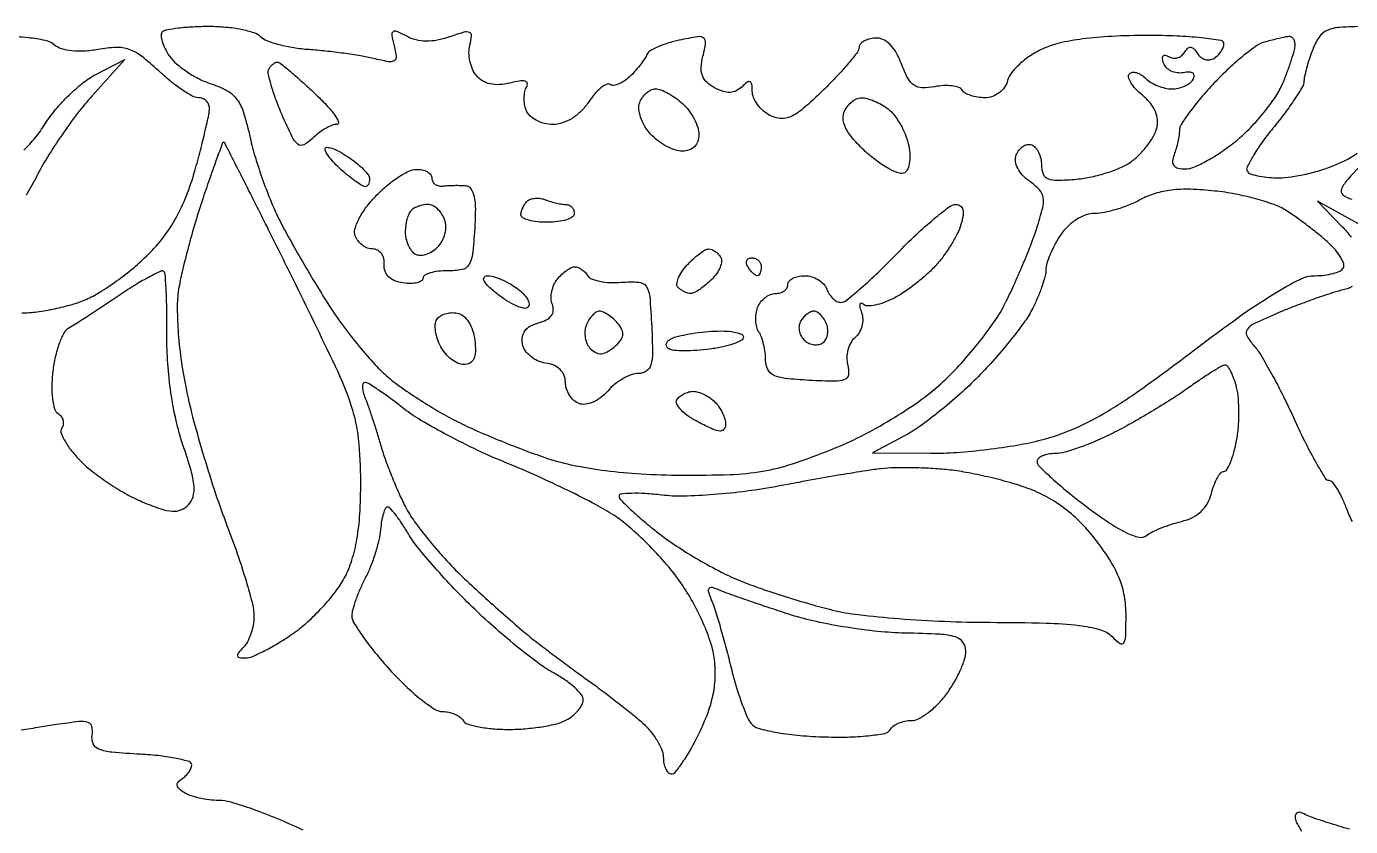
# Model space of a CAD drawing. Extents: x 0 to 102, y 0 to 135.
# Drawn here: x 11.54 to 24.13, y 43.66 to 51.27 of the extents above; entities that cross this region are included whole.
import ezdxf

# ---------------------------------------------------------------- set-up
doc = ezdxf.new("R2010")
doc.units = 0
doc.header["$MEASUREMENT"] = 0

msp = doc.modelspace()

# ---------------------------------------------------------------- linework, layer by layer
for points in [[(13.27938, 51.2676, 0.012642), (13.125349, 51.263705, 0.017199), (12.986854, 51.25191, 0.014134), (12.874208, 51.235159, 0.153569), (12.833987, 51.214187, 0.216918), (12.821815, 51.181671, 0.056062), (12.832146, 51.125235, 0.046577), (12.859859, 51.057066, 0.03296), (12.902725, 50.986378, 0.062699), (12.969137, 50.913095, 0.030726), (13.069757, 50.836938, 0.029902), (13.185593, 50.769586, 0.038109), (13.299813, 50.722542, -0.047158), (13.451667, 50.656764, -0.111303), (13.543523, 50.575433, -0.082921), (13.60691, 50.44715, -0.018526), (13.669064, 50.2101, 0.01905), (13.718688, 50.021642, 0.011795), (13.790535, 49.804222, 0.011827), (13.871755, 49.592561, 0.020808), (13.950142, 49.422389, 0.009183), (14.042016, 49.250819, 0.004357), (14.166338, 49.033038, 0.004316), (14.300348, 48.807465, 0.0061), (14.423864, 48.609088, 0.016838), (14.553548, 48.420652, 0.013261), (14.706032, 48.225375, 0.013468), (14.857544, 48.051373, 0.031995), (14.981472, 47.932764, 0.021661), (15.112926, 47.831541, 0.010846), (15.287118, 47.71461, 0.010747), (15.472908, 47.601211, 0.015604), (15.64191, 47.509912, 0.012573), (15.824594, 47.424141, 0.006756), (16.053881, 47.327119, 0.006723), (16.290488, 47.234437, 0.010473), (16.497, 47.161629, 0.029142), (16.750063, 47.094379, 0.019105), (17.047826, 47.045327, 0.016981), (17.387409, 47.014304, 0.012244), (17.767671, 47.001881, 0.010596), (18.232659, 47.007935, 0.03374), (18.541566, 47.039448, 0.037608), (18.825291, 47.110174, 0.015762), (19.195243, 47.245636, 0.021161), (19.477982, 47.373544, 0.018633), (19.761449, 47.530033, 0.019164), (20.021907, 47.700677, 0.028504), (20.234601, 47.871033, 0.023742), (20.40862, 48.04311, 0.017093), (20.58658, 48.250425, 0.017324), (20.742601, 48.459748, 0.035383), (20.84703, 48.635897, 0.00974), (20.929475, 48.808806, 0.006838), (21.015788, 49.006437, 0.006902), (21.093252, 49.197992, 0.014316), (21.147314, 49.349927, 0.015154), (21.203513, 49.54324, 0.102117), (21.208385, 49.642401, 0.154116), (21.172008, 49.715774, 0.04846), (21.077807, 49.796392, -0.053629), (21.011547, 49.854292, -0.070461), (20.965931, 49.920289, -0.082971), (20.945441, 49.986871, -0.125498), (20.952467, 50.046791, -0.070709), (20.978388, 50.093394, -0.083209), (21.015097, 50.128005, -0.09541), (21.056613, 50.145543, -0.13359), (21.096615, 50.143295, -0.132054), (21.13299, 50.119237, -0.066847), (21.163791, 50.073271, -0.059193), (21.184743, 50.013782, -0.054596), (21.191941, 49.94937, 0.095459), (21.208024, 49.86688, 0.205325), (21.253056, 49.822074, 0.101574), (21.34292, 49.806148, 0.015391), (21.526054, 49.816749, 0.031322), (21.667699, 49.838334, 0.024789), (21.81731, 49.878682, 0.025406), (21.952798, 49.930266, 0.055362), (22.048889, 49.985949, 0.039429), (22.124782, 50.051795, 0.030738), (22.19647, 50.134209, 0.031574), (22.253966, 50.219838, 0.063295), (22.285773, 50.2947, 0.084598), (22.294631, 50.377513, 0.083263), (22.275672, 50.459078, 0.07323), (22.228119, 50.538277, 0.04771), (22.152803, 50.614065, -0.031753), (22.087579, 50.675645, -0.051213), (22.041493, 50.73648, -0.068941), (22.019277, 50.78783, -0.270322), (22.027725, 50.819925, -0.174607), (22.056633, 50.833523, -0.09318), (22.096467, 50.829852, -0.073433), (22.141108, 50.809686, -0.053674), (22.18353, 50.77551, 0.061223), (22.232619, 50.737167, 0.039095), (22.297498, 50.704807, 0.038898), (22.367201, 50.682729, 0.057312), (22.430927, 50.6754, 0.055181), (22.491404, 50.682095, 0.049477), (22.551335, 50.701913, 0.052514), (22.601907, 50.731083, 0.097587), (22.633997, 50.765658, 0.122714), (22.644829, 50.799547, 0.263907), (22.633272, 50.823417, 0.152469), (22.59848, 50.834227, 0.04456), (22.542016, 50.829108, -0.078175), (22.482482, 50.827712, -0.079067), (22.425644, 50.844698, -0.084849), (22.380179, 50.876984, -0.112748), (22.353351, 50.919826, -0.047727), (22.342753, 50.963223, -0.205496), (22.349466, 50.988335, -0.292047), (22.369645, 50.995382, -0.080484), (22.402179, 50.981896, 0.105038), (22.440911, 50.968009, 0.099165), (22.4828, 50.97064, 0.096424), (22.521383, 50.989405, 0.093346), (22.550629, 51.021452, -0.060433), (22.581612, 51.060216, -0.216374), (22.610688, 51.070816, -0.190762), (22.64044, 51.056313, -0.046699), (22.673916, 51.011994, 0.088822), (22.70571, 50.97652, 0.094944), (22.747146, 50.955287, 0.099935), (22.791707, 50.95149, 0.110289), (22.832541, 50.965654, 0.055149), (22.86852, 50.993795, 0.049467), (22.89897, 51.030094, 0.052508), (22.919754, 51.068666, 0.097634), (22.9266, 51.103393, 0.370064), (22.899468, 51.135031, 0.011014), (22.712907, 51.159615, 0.016982), (22.478051, 51.177271, 0.010269), (22.199136, 51.183, 0.012019), (21.862669, 51.174911, 0.020712), (21.583652, 51.149874, 0.024962), (21.358902, 51.108785, 0.053132), (21.192323, 51.05044, 0.037769), (21.082273, 50.987639, 0.037336), (20.98247, 50.90878, 0.039871), (20.906095, 50.826427, 0.103436), (20.870207, 50.75434, -0.086591), (20.840803, 50.689976, -0.079919), (20.790659, 50.6373, -0.079375), (20.726184, 50.602735, -0.083615), (20.655313, 50.5908, -0.039044), (20.586107, 50.596212, -0.042252), (20.520449, 50.612318, -0.046367), (20.467309, 50.635901, -0.127402), (20.437912, 50.664054, 0.176489), (20.40573, 50.689438, 0.049489), (20.342223, 50.70361, 0.043392), (20.262091, 50.706331, 0.034037), (20.175737, 50.695845, -0.051437), (20.058324, 50.685711, -0.147646), (19.981216, 50.710399, -0.122147), (19.92195, 50.777338, -0.030173), (19.861513, 50.91222, 0.038838), (19.81017, 51.021689, 0.069482), (19.749757, 51.100349, 0.089739), (19.682603, 51.146106, 0.12421), (19.611095, 51.158526, 0.047457), (19.55251, 51.148468, 0.064329), (19.502972, 51.12791, 0.080936), (19.469434, 51.100603, 0.183501), (19.458, 51.070497, -0.164339), (19.442834, 51.025602, -0.011298), (19.357996, 50.91942, -0.015156), (19.247977, 50.795746, -0.01076), (19.117561, 50.663615, -0.013009), (18.927293, 50.488344, -0.068917), (18.809137, 50.410802, -0.130595), (18.712298, 50.392837, -0.10415), (18.609961, 50.422691, -0.059368), (18.546029, 50.467374, -0.053641), (18.491903, 50.527246, -0.057029), (18.45506, 50.592513, -0.100329), (18.4428, 50.652997, 0.030872), (18.438711, 50.719163, 0.263288), (18.42165, 50.742157, 0.274498), (18.393803, 50.738849, 0.032853), (18.34524, 50.69628, -0.080408), (18.290964, 50.657127, -0.106983), (18.232211, 50.642043, -0.089811), (18.164773, 50.651615, -0.04284), (18.084013, 50.686311, -0.06411), (18.009319, 50.739573, -0.118081), (17.968132, 50.801321, -0.105577), (17.956821, 50.879996, -0.044609), (17.973565, 50.98594, 0.024744), (17.999121, 51.114369, 0.288691), (17.979403, 51.159104, 0.192314), (17.92286, 51.171367, 0.01152), (17.748341, 51.1379, 0.022174), (17.639623, 51.109345, 0.028852), (17.54326, 51.073198, 0.029103), (17.469017, 51.035039, 0.170617), (17.441196, 51.002001, -0.056776), (17.421899, 50.964507, -0.016343), (17.383863, 50.91139, -0.016217), (17.33673, 50.85388, -0.016605), (17.286326, 50.800012, -0.041413), (17.232991, 50.754849, -0.05338), (17.177091, 50.723347, -0.06392), (17.126955, 50.708992, -0.178037), (17.091633, 50.716196, 0.256473), (17.055797, 50.718041, 0.058367), (17.002669, 50.684192, 0.046494), (16.942895, 50.625437, 0.030269), (16.885004, 50.547774, -0.052909), (16.815018, 50.462241, -0.055691), (16.729744, 50.394952, -0.059353), (16.637368, 50.351664, -0.080084), (16.546401, 50.337, -0.062045), (16.465889, 50.347029, -0.060651), (16.389634, 50.37652, -0.065938), (16.328874, 50.420066, -0.113193), (16.294277, 50.471534, -0.051488), (16.278607, 50.529613, -0.044172), (16.274029, 50.592782, -0.046356), (16.280421, 50.65142, -0.088316), (16.297844, 50.695373, 0.189315), (16.303822, 50.728345, 0.297522), (16.284402, 50.748244, 0.09557), (16.230213, 50.749799, 0.021009), (16.138598, 50.730856, -0.046484), (16.039164, 50.715522, -0.070547), (15.952115, 50.722568, -0.080308), (15.878828, 50.752, -0.084175), (15.819895, 50.802667, -0.07143), (15.783104, 50.862661, -0.048826), (15.758685, 50.938915, -0.048624), (15.749432, 51.018898, -0.068551), (15.757934, 51.090069, 0.040047), (15.773634, 51.178488, 0.332242), (15.753745, 51.211231, 0.169135), (15.701767, 51.213743, 0.012159), (15.562415, 51.168934, -0.036169), (15.447383, 51.137948, -0.051711), (15.342175, 51.12872, -0.057248), (15.245951, 51.141321, -0.061781), (15.1577, 51.175347, 0.017456), (15.062305, 51.222194, 0.274083), (15.027675, 51.218248, 0.283418), (15.015265, 51.186248, 0.018351), (15.037905, 51.084566, -0.035197), (15.056874, 50.983435, -0.293192), (15.03732, 50.943503, -0.18319), (14.983447, 50.93355, -0.014615), (14.839251, 50.96412, 0.01759), (14.71954, 50.988755, 0.007632), (14.558859, 51.013453, 0.007541), (14.387046, 51.034549, 0.009941), (14.229821, 51.048295, -0.022631), (14.083453, 51.064843, -0.025171), (13.944365, 51.094223, -0.025636), (13.829527, 51.130978, -0.106494), (13.768751, 51.170209, 0.121012), (13.706489, 51.207916, 0.026818), (13.584825, 51.238991, 0.026372), (13.436584, 51.260444, 0.02275)], [(23.53995, 51.173186, 0.014239), (23.505669, 51.16688, 0.003465), (23.449494, 51.154475, 0.003549), (23.385258, 51.139343, 0.003528), (23.321115, 51.12327, 0.08878), (23.240814, 51.086475, 0.017752), (23.114124, 50.991703, 0.018254), (22.972812, 50.869188, 0.016131), (22.834665, 50.731693, 0.013061), (22.70787, 50.589834, 0.017448), (22.60085, 50.454298, 0.014739), (22.520355, 50.337642, 0.144627), (22.5036, 50.280928, -0.037631), (22.500021, 50.233442, -0.016595), (22.488516, 50.171495, -0.016315), (22.471913, 50.106325, -0.021085), (22.452249, 50.047819, 0.072003), (22.438604, 49.98755, 0.19134), (22.451384, 49.946121, 0.169985), (22.490725, 49.921636, 0.055047), (22.559873, 49.914, 0.102417), (22.64201, 49.931003, 0.024424), (22.767879, 49.992908, 0.0241), (22.908304, 50.0798, 0.021771), (23.044735, 50.182623, 0.028439), (23.178038, 50.305874, 0.021985), (23.309081, 50.454164, 0.022447), (23.419405, 50.603936, 0.048592), (23.48701, 50.729805, 0.010159), (23.53157, 50.842857, 0.011789), (23.56921, 50.952188, 0.010864), (23.596762, 51.045791, 0.06623), (23.6034, 51.095683, 0.072559), (23.598639, 51.128316, 0.099399), (23.584762, 51.154468, 0.119354), (23.564111, 51.170075, 0.141701)], [(13.92734, 50.9292, -0.170154), (13.954563, 50.91966, -0.005104), (14.04921, 50.842436, -0.0096), (14.159378, 50.747019, -0.00642), (14.281897, 50.633834, -0.015154), (14.394609, 50.520317, -0.032611), (14.472678, 50.425016, -0.05777), (14.50864, 50.360074, -0.531381), (14.493793, 50.337734, 0.09476), (14.44626, 50.328281, 0.034292), (14.384137, 50.297977, 0.032525), (14.318981, 50.254595, 0.033251), (14.260509, 50.203424, -0.073008), (14.180391, 50.143817, -0.300497), (14.123095, 50.148984, -0.113821), (14.067238, 50.219435, -0.009204), (13.969115, 50.436074, -0.013694), (13.911322, 50.580982, -0.019258), (13.868391, 50.713359, -0.01582), (13.841151, 50.823033, -0.185681), (13.847842, 50.86575, -0.046481), (13.865004, 50.890023, -0.04725), (13.886269, 50.910562, -0.051696), (13.908249, 50.924659, -0.117283)], [(17.524033, 50.6754, -0.094292), (17.573663, 50.665957, -0.030928), (17.641336, 50.634271, -0.029551), (17.713781, 50.588972, -0.029425), (17.780489, 50.535388, -0.04863), (17.839693, 50.470294, -0.039866), (17.889754, 50.390654, -0.041415), (17.924062, 50.309211, -0.079144), (17.9352, 50.239288, -0.084793), (17.924276, 50.175338, -0.112227), (17.8929, 50.1255, -0.112227), (17.843062, 50.094124, -0.084793), (17.779112, 50.0832, -0.083506), (17.70849, 50.095077, -0.040882), (17.624732, 50.131977, -0.039063), (17.541777, 50.185709, -0.045625), (17.472752, 50.249249, -0.050911), (17.418976, 50.322414, -0.051366), (17.381281, 50.404724, -0.056351), (17.364146, 50.483483, -0.11755), (17.372384, 50.545349, -0.063017), (17.399053, 50.595075, -0.06102), (17.437517, 50.637198, -0.066103), (17.481414, 50.665761, -0.111674)], [(19.481475, 50.5908, -0.069263), (19.534739, 50.583386, -0.03025), (19.60222, 50.559736, -0.029214), (19.67197, 50.525527, -0.034495), (19.7333, 50.48505, -0.064729), (19.790251, 50.428531, -0.032855), (19.846872, 50.344734, -0.031979), (19.894767, 50.249174, -0.041131), (19.925524, 50.155879, -0.039657), (19.939704, 50.066288, -0.049577), (19.937905, 49.982159, -0.057879), (19.921744, 49.914978, -0.16793), (19.891947, 49.878466, -0.223898), (19.841159, 49.8727, -0.039216), (19.750342, 49.911728, -0.035944), (19.643126, 49.978371, -0.025311), (19.532569, 50.067518, -0.025339), (19.415502, 50.1833, -0.05568), (19.341517, 50.284985, -0.078909), (19.308025, 50.373891, -0.143265), (19.314321, 50.450682, -0.065094), (19.343339, 50.504254, -0.061764), (19.385602, 50.54964, -0.066396), (19.434115, 50.580397, -0.108534)], [(13.416562, 50.1678, 0.312994), (13.407199, 50.161303, 0.000898), (13.351918, 50.01248, 0.004603), (13.290638, 49.841778, 0.002804), (13.221233, 49.63905, 0.008829), (13.149198, 49.411494, 0.007144), (13.079722, 49.164911, 0.007229), (13.02216, 48.935551, 0.018468), (12.989047, 48.767461, 0.041568), (12.975745, 48.589199, 0.017164), (12.986138, 48.347242, 0.016263), (13.015926, 48.076979, 0.015817), (13.063417, 47.80669, 0.014032), (13.131104, 47.522254, 0.007518), (13.22975, 47.174918, 0.007479), (13.341116, 46.82328, 0.011599), (13.448729, 46.523709, -0.009085), (13.546923, 46.25462, -0.010663), (13.629862, 45.996057, -0.009672), (13.69083, 45.775533, -0.062679), (13.7052, 45.661349, -0.044981), (13.697719, 45.578356, -0.036939), (13.675378, 45.492178, -0.038342), (13.64262, 45.415581, -0.076301), (13.60368, 45.36252, 0.02188), (13.555663, 45.310107, 0.231236), (13.548866, 45.282736, 0.320824), (13.566603, 45.266579, 0.035221), (13.62483, 45.263811, 0.096136), (13.691906, 45.278429, 0.017228), (13.808263, 45.333311, 0.018038), (13.941867, 45.408263, 0.015432), (14.077021, 45.496461, 0.031513), (14.214677, 45.605979, 0.022023), (14.355843, 45.745376, 0.022299), (14.479771, 45.891594, 0.042347), (14.563471, 46.02108, 0.045793), (14.635597, 46.192786, 0.034257), (14.683938, 46.392339, 0.027854), (14.711588, 46.634931, 0.014449), (14.7204, 46.939799, 0.025536), (14.699527, 47.348223, 0.055094), (14.633314, 47.65556, 0.0306), (14.479702, 48.036331, 0.003536), (14.077288, 48.865769, 0.001019), (13.829433, 49.365007, 0.001686), (13.617916, 49.785328, 0.000128), (13.426938, 50.161433, 0.282334)], [(14.5935, 50.03312, -0.022966), (14.674481, 49.974575, -0.029533), (14.742872, 49.913255, -0.0301), (14.79216, 49.85713, -0.166628), (14.805, 49.81967, -0.053244), (14.801941, 49.791026, -0.073042), (14.792858, 49.766793, -0.092857), (14.77944, 49.750522, -0.175779), (14.763667, 49.7448, -0.139727), (14.739303, 49.751744, -0.011981), (14.684489, 49.7876, -0.015093), (14.620359, 49.834695, -0.011125), (14.552167, 49.890502, -0.02119), (14.487017, 49.951252, -0.026233), (14.431987, 50.013304, -0.026148), (14.392246, 50.068882, -0.143083), (14.382, 50.103952, -0.423708), (14.397943, 50.119388, -0.072842), (14.444128, 50.111091, -0.04303), (14.512306, 50.081527, -0.02122)], [(15.24915, 49.909926, -0.057835), (15.305777, 49.904928, -0.078589), (15.35371, 49.886863, -0.098844), (15.385784, 49.859052, -0.166364), (15.3972, 49.825691, 0.124261), (15.405425, 49.793109, 0.116034), (15.428264, 49.767357, 0.103799), (15.462565, 49.752557, 0.082595), (15.50295, 49.751115, -0.017781), (15.551418, 49.755664, -0.010215), (15.610062, 49.757869, -0.010197), (15.66915, 49.757678, -0.016733), (15.719085, 49.754824, -0.23008), (15.767472, 49.725632, -0.09354), (15.797423, 49.652585, -0.051077), (15.809816, 49.529717, -0.015635), (15.803685, 49.34295, -0.01207), (15.782085, 49.098737, -0.11626), (15.747184, 49.001263, -0.204617), (15.680125, 48.956187, -0.050665), (15.54525, 48.944435, 0.029601), (15.456113, 48.940435, 0.046434), (15.380941, 48.925444, 0.05906), (15.328573, 48.902831, 0.267412), (15.3126, 48.875101, -0.257282), (15.298402, 48.849336, -0.082289), (15.256685, 48.831732, -0.05839), (15.19518, 48.824412, -0.035788), (15.12225, 48.829507, -0.059569), (15.042771, 48.850675, -0.099369), (14.984961, 48.888333, -0.11597), (14.951821, 48.940675, -0.103554), (14.94365, 49.004591, 0.080303), (14.939058, 49.061123, 0.098025), (14.916653, 49.109122, 0.109971), (14.880132, 49.141126, 0.125786), (14.835245, 49.1526, -0.092853), (14.78575, 49.161871, -0.066777), (14.736388, 49.189076, -0.064978), (14.694638, 49.229304, -0.077098), (14.66744, 49.276773, -0.163912), (14.664717, 49.342401, -0.047562), (14.702664, 49.43782, -0.04135), (14.769823, 49.545846, -0.030661), (14.860445, 49.653399, -0.027184), (14.963453, 49.750321, -0.029326), (15.073897, 49.832891, -0.03062), (15.176184, 49.891745, -0.108774)], [(16.47835, 49.620531, 0.019119), (16.528874, 49.603328, 0.015806), (16.583862, 49.588798, 0.016097), (16.635192, 49.578685, 0.040608), (16.673119, 49.5756, -0.108102), (16.702756, 49.569117, -0.099646), (16.727981, 49.550749, -0.095575), (16.744895, 49.523298, -0.090658), (16.7508, 49.491, -0.254951), (16.733071, 49.458491, -0.06271), (16.676246, 49.431251, -0.048861), (16.594227, 49.412556, -0.031626), (16.497, 49.4064, -0.026262), (16.399747, 49.411512, -0.041504), (16.317754, 49.427109, -0.050468), (16.259849, 49.449688, -0.281649), (16.2432, 49.4769, -0.067994), (16.247475, 49.508192, -0.039032), (16.26054, 49.544031, -0.038215), (16.279635, 49.578653, -0.051296), (16.302231, 49.606431, -0.115981), (16.333412, 49.62574, -0.060988), (16.378316, 49.634923, -0.055708), (16.429181, 49.633325, -0.055983)], [(22.84032, 49.704041, 0.01869), (22.610154, 49.72014, 0.036891), (22.427163, 49.71258, 0.044986), (22.273538, 49.680645, 0.050601), (22.13438, 49.622468, -0.028438), (22.027524, 49.572132, -0.02238), (21.906812, 49.529619, -0.022886), (21.790744, 49.500216, -0.050628), (21.699959, 49.491, 0.086049), (21.6143, 49.476148, 0.05554), (21.523595, 49.431849, 0.052284), (21.438975, 49.364843, 0.054185), (21.37123, 49.282477, 0.022957), (21.318935, 49.194063, 0.022679), (21.274735, 49.100874, 0.023245), (21.243636, 49.015953, 0.076288), (21.2346, 48.957074, -0.065125), (21.226588, 48.89582, -0.017016), (21.197773, 48.800708, -0.016996), (21.157221, 48.693678, -0.016645), (21.109233, 48.588891, -0.040089), (21.034761, 48.46546, -0.012657), (20.904624, 48.293677, -0.01255), (20.749206, 48.108683, -0.013614), (20.588741, 47.936801, -0.015873), (20.415154, 47.77156, -0.013122), (20.220278, 47.60649, -0.013329), (20.033417, 47.464471, -0.034264), (19.889258, 47.375146), (19.5849, 47.214278), (20.138176, 47.210539, 0.01948), (20.386466, 47.218536, 0.01215), (20.676301, 47.246284, 0.012188), (20.961121, 47.28762, 0.02158), (21.19315, 47.337476, 0.037415), (21.489095, 47.438712, 0.031713), (21.784171, 47.587784, 0.022504), (22.13773, 47.817511, 0.007551), (22.633068, 48.183476, -0.007458), (23.060855, 48.499655, -0.017326), (23.39292, 48.720516, -0.019931), (23.646984, 48.863438, -0.118694), (23.79385, 48.8988, 0.030027), (23.882327, 48.904118, 0.036052), (23.964162, 48.920039, 0.03898), (24.029202, 48.943202, 0.150409), (24.0611, 48.971103, 0.222624), (24.065662, 49.010435, 0.052588), (24.037509, 49.072192, 0.044286), (23.986673, 49.143204, 0.031073), (23.918043, 49.213706, 0.013475), (23.83074, 49.288711, 0.007975), (23.722828, 49.373658, 0.007977), (23.612346, 49.455056, 0.013568), (23.51712, 49.519076, 0.055231), (23.403714, 49.574475, 0.019321), (23.230373, 49.629126, 0.018914), (23.033456, 49.675015, 0.020983)], [(15.359949, 49.5756, 0.047239), (15.316088, 49.571447, 0.037466), (15.270109, 49.559033, 0.038674), (15.228887, 49.540825, 0.073172), (15.1998, 49.5192, 0.095221), (15.178103, 49.487179, 0.034775), (15.159968, 49.435274, 0.032951), (15.14756, 49.374296, 0.033727), (15.1434, 49.312693, 0.055589), (15.150277, 49.251024, 0.049604), (15.170636, 49.189847, 0.052585), (15.200602, 49.138166, 0.096976), (15.236118, 49.105283, 0.137528), (15.28066, 49.092463, 0.074945), (15.337406, 49.100618, 0.065339), (15.397212, 49.127528, 0.058086), (15.450727, 49.16987, 0.072571), (15.493445, 49.227184, 0.061421), (15.521004, 49.297622, 0.063391), (15.53002, 49.370182, 0.091108), (15.518157, 49.43368, 0.059024), (15.489606, 49.487949, 0.059417), (15.449219, 49.533911, 0.065301), (15.403669, 49.565124, 0.118132)], [(20.377939, 49.5756, -0.153842), (20.419915, 49.562371, -0.179019), (20.443626, 49.528152, -0.103), (20.446341, 49.469639, -0.033896), (20.426877, 49.38525, -0.04336), (20.391988, 49.298178, -0.020566), (20.333051, 49.192539, -0.020207), (20.261917, 49.086399, -0.026938), (20.188526, 48.996512, -0.026036), (20.103252, 48.912125, -0.016465), (19.995769, 48.822476, -0.01653), (19.884035, 48.741147, -0.029085), (19.785976, 48.682636, -0.031391), (19.696135, 48.642831, -0.041149), (19.609706, 48.61872, -0.04654), (19.537975, 48.611755, -0.186733), (19.497547, 48.627224, 0.152471), (19.477339, 48.636542, 0.396496), (19.465485, 48.62798, 0.108955), (19.466326, 48.596575, 0.024941), (19.481792, 48.545435, -0.083658), (19.492725, 48.484181, -0.067198), (19.4844, 48.417662, -0.067658), (19.458855, 48.356181, -0.087513), (19.419405, 48.309675, 0.093447), (19.379374, 48.261342, 0.061562), (19.352362, 48.194181, 0.059239), (19.341737, 48.119373, 0.069745), (19.350049, 48.048359, -0.091009), (19.356767, 47.958058, -0.279075), (19.321068, 47.911251, -0.099041), (19.226592, 47.894303, -0.008641), (18.981765, 47.903419, -0.013309), (18.756695, 47.921717, -0.082099), (18.645168, 47.952771, -0.172682), (18.58989, 48.007171, -0.113335), (18.5697, 48.0951, 0.032456), (18.565023, 48.167076, 0.026066), (18.550981, 48.243419, 0.026776), (18.530451, 48.312835, 0.058797), (18.505976, 48.362416, -0.082835), (18.485336, 48.40981, -0.048406), (18.476135, 48.471229, -0.04676), (18.478838, 48.536336, -0.05793), (18.493877, 48.595066, -0.070203), (18.522416, 48.646499, -0.063351), (18.564956, 48.69008, -0.066805), (18.614442, 48.71958, -0.101381), (18.663351, 48.7296, 0.070083), (18.708391, 48.735944, 0.085896), (18.746582, 48.754451, 0.100138), (18.772116, 48.781939, 0.138107), (18.7812, 48.8142, -0.182536), (18.793396, 48.846493, -0.0909), (18.828244, 48.873949, -0.070807), (18.880069, 48.892551, -0.050854), (18.941349, 48.8988, -0.07271), (19.006211, 48.889318, -0.064008), (19.068758, 48.861523, -0.066864), (19.119633, 48.820421, -0.098143), (19.150194, 48.7719, 0.054534), (19.175175, 48.723368, 0.057328), (19.209705, 48.682277, 0.063967), (19.248093, 48.654308, 0.126134), (19.284404, 48.645, 0.171945), (19.336044, 48.663299, 0.008402), (19.477186, 48.781682, 0.012826), (19.641714, 48.932025, 0.008833), (19.820598, 49.1103, -0.010996), (20.001005, 49.288545, -0.015436), (20.170222, 49.438918, -0.011654), (20.31556, 49.554615, -0.163695)], [(18.027919, 49.1526, -0.096859), (18.056892, 49.146934, -0.052598), (18.089002, 49.129752, -0.049629), (18.119165, 49.104572, -0.055667), (18.142485, 49.07482, -0.169581), (18.151217, 49.035326, -0.066704), (18.137154, 48.980608, -0.05587), (18.104452, 48.920232, -0.044372), (18.056835, 48.86332, -0.02209), (18.000911, 48.812131, -0.025874), (17.94346, 48.76888, -0.026153), (17.891929, 48.737901, -0.122861), (17.858657, 48.7296, -0.070575), (17.829865, 48.733684, -0.038885), (17.796513, 48.746222, -0.037863), (17.764016, 48.764526, -0.049221), (17.737615, 48.786185, -0.225806), (17.725965, 48.818992, -0.068493), (17.738835, 48.871654, -0.053499), (17.771678, 48.934224, -0.036341), (17.821227, 48.997685, -0.021716), (17.879779, 49.056992, -0.026306), (17.939774, 49.107094, -0.026425), (17.99357, 49.14314, -0.135191)], [(16.756166, 48.9834, -0.099928), (16.78648, 48.97728, -0.052217), (16.820372, 48.958645, -0.048976), (16.852439, 48.931363, -0.053653), (16.877497, 48.899128, 0.165178), (16.915244, 48.867986, 0.041649), (16.992892, 48.845727, 0.03795), (17.090925, 48.8339, 0.030472), (17.197193, 48.835678, -0.03423), (17.363995, 48.837215, -0.231877), (17.433776, 48.797731, -0.129759), (17.467434, 48.703214, -0.00857), (17.486919, 48.41235, -0.01046), (17.493959, 48.168235, -0.071571), (17.47781, 48.049331, -0.178817), (17.434897, 47.990694, -0.147334), (17.360218, 47.9682, 0.088152), (17.292887, 47.956236, 0.042195), (17.213003, 47.919014, 0.040089), (17.133887, 47.864828, 0.045543), (17.068036, 47.800759, -0.05279), (17.002658, 47.738966, -0.060998), (16.928728, 47.69566, -0.069574), (16.856312, 47.675687, -0.124794), (16.795434, 47.682911, -0.093417), (16.746026, 47.713387, -0.066797), (16.704163, 47.76325, -0.064881), (16.675861, 47.824088, -0.076611), (16.6662, 47.886767, 0.1), (16.65296, 47.952307, 0.102557), (16.615365, 48.006898, 0.091684), (16.555157, 48.046385, 0.064061), (16.476714, 48.068066, -0.071712), (16.402084, 48.089922, -0.065881), (16.334262, 48.13241, -0.069673), (16.283242, 48.188235, -0.1036), (16.257856, 48.249146, -0.090049), (16.257247, 48.318392, -0.119423), (16.282192, 48.376015, -0.106553), (16.333505, 48.42032, -0.061114), (16.409827, 48.450614, 0.053183), (16.484709, 48.478975, 0.113074), (16.53209, 48.51836, 0.144387), (16.550891, 48.567515, 0.111693), (16.542625, 48.624541, -0.08428), (16.531177, 48.681531, -0.056272), (16.536664, 48.748012, -0.055013), (16.557225, 48.813394, -0.069643), (16.590499, 48.867223, -0.032152), (16.632504, 48.911683, -0.034496), (16.678936, 48.949273, -0.036815), (16.722979, 48.975553, -0.11662)], [(18.437807, 49.068, -0.093332), (18.472007, 49.06156, -0.09642), (18.501082, 49.043149, -0.099167), (18.520542, 49.01568, -0.105053), (18.5274, 48.9834, -0.042167), (18.524664, 48.951011, -0.061769), (18.516441, 48.923651, -0.081139), (18.504359, 48.905099, -0.210953), (18.490093, 48.8988, -0.151918), (18.472265, 48.904345, -0.038439), (18.448386, 48.923651, -0.035638), (18.423257, 48.951017, -0.029505), (18.4005, 48.9834, -0.082592), (18.387259, 49.015726, -0.161196), (18.389891, 49.043149, -0.182303), (18.407779, 49.061377, -0.108972)], [(12.848025, 48.938175, 0.318957), (12.820359, 48.942864, 0.009928), (12.712019, 48.887901, 0.016012), (12.581953, 48.813195, 0.009981), (12.43424, 48.717817, -0.001952), (12.281073, 48.615397, -0.002244), (12.134053, 48.518862, -0.002015), (12.008727, 48.438091, -0.012963), (11.944174, 48.399174, 0.141806), (11.898589, 48.352393, 0.034308), (11.853866, 48.252816, 0.032476), (11.816484, 48.126907, 0.027331), (11.793075, 47.989743, 0.024425), (11.783967, 47.85098, 0.034729), (11.790479, 47.727593, 0.038146), (11.809748, 47.631755, 0.1878), (11.842332, 47.588531, -0.094982), (11.872288, 47.561015, -0.096899), (11.889686, 47.524556, -0.09884), (11.891872, 47.484843, -0.103249), (11.878519, 47.448009, 0.231078), (11.873701, 47.399701, 0.044328), (11.912582, 47.317836, 0.039071), (11.979463, 47.222162, 0.027129), (12.06868, 47.124929, 0.030871), (12.185691, 47.023867, 0.01779), (12.337794, 46.916403, 0.017731), (12.498801, 46.819001, 0.028212), (12.643573, 46.748677, 0.01541), (12.820781, 46.680969, 0.066182), (12.931221, 46.658355, 0.114277), (13.011486, 46.671124, 0.1026), (13.081603, 46.718052, 0.128312), (13.12626, 46.795819, 0.089273), (13.135199, 46.897181, 0.048313), (13.107058, 47.046189, 0.011009), (13.029798, 47.2914, -0.026589), (12.965042, 47.521723, -0.018819), (12.916078, 47.78588, -0.018333), (12.885833, 48.062292, -0.02053), (12.877462, 48.329915, 0.005764), (12.877074, 48.552129, 0.008772), (12.871128, 48.745042, 0.004165), (12.861908, 48.907517, 0.182068)], [(15.919521, 48.8988, -0.070895), (15.977851, 48.890488, -0.028465), (16.053983, 48.863555, -0.027468), (16.133955, 48.82474, -0.031157), (16.205747, 48.778817, -0.038842), (16.264322, 48.72857, -0.063164), (16.304343, 48.676788, -0.09002), (16.320966, 48.631567, -0.244213), (16.310972, 48.599972, -0.253494), (16.27349, 48.588833, -0.047355), (16.202613, 48.610937, -0.04048), (16.116129, 48.655726, -0.026943), (16.024746, 48.719955, -0.020252), (15.938645, 48.793516, -0.072996), (15.893511, 48.84961, -0.257272), (15.892587, 48.882372, -0.280899)], [(15.637738, 48.543211, -0.128472), (15.695114, 48.516002, -0.074896), (15.745813, 48.458539, -0.063987), (15.784067, 48.378454, -0.050771), (15.804669, 48.284727, -0.032477), (15.810024, 48.177684, -0.100884), (15.794609, 48.107445, -0.16168), (15.758397, 48.067604, -0.128831), (15.701896, 48.0528, -0.109181), (15.645613, 48.065238, -0.055887), (15.583531, 48.103016, -0.051646), (15.525476, 48.158363, -0.053722), (15.480864, 48.223748, -0.042127), (15.449863, 48.295628, -0.044865), (15.432142, 48.370194, -0.049413), (15.42916, 48.436556, -0.125587), (15.443476, 48.482233, -0.112854), (15.474554, 48.513753, -0.065984), (15.522856, 48.536253, -0.060741), (15.580112, 48.546839, -0.062267)], [(16.991586, 48.5604, 0.141468), (16.958438, 48.55083, 0.060508), (16.922333, 48.521453, 0.053136), (16.888972, 48.478534, 0.047076), (16.863811, 48.427813, 0.075828), (16.851236, 48.37024, 0.061487), (16.854977, 48.307076, 0.062786), (16.87369, 48.248123, 0.088383), (16.905181, 48.202979, 0.081384), (16.955478, 48.166844, 0.134809), (17.006435, 48.156908, 0.110622), (17.062503, 48.173993, 0.044179), (17.128958, 48.21989, 0.045192), (17.188282, 48.278936, 0.136007), (17.211723, 48.330446, 0.152139), (17.204033, 48.383019, 0.061456), (17.164484, 48.444725, 0.035671), (17.122072, 48.488989, 0.036468), (17.074095, 48.52642, 0.039018), (17.02778, 48.552427, 0.108839)], [(19.030942, 48.5604, 0.105365), (18.999794, 48.553763, 0.05139), (18.964414, 48.533383, 0.047755), (18.930518, 48.503611, 0.050307), (18.903544, 48.468429, 0.102584), (18.888372, 48.426751, 0.077807), (18.888891, 48.377983, 0.074573), (18.904596, 48.329753, 0.080605), (18.93348, 48.28968, 0.077448), (18.973272, 48.260618, 0.073684), (19.020698, 48.24442, 0.077914), (19.068269, 48.243159, 0.106542), (19.108534, 48.257461, 0.117389), (19.138647, 48.287688, 0.08177), (19.15688, 48.332473, 0.074938), (19.160741, 48.384654, 0.072795), (19.149154, 48.436209, 0.046129), (19.125697, 48.48372, 0.052535), (19.094771, 48.523919, 0.059939), (19.061423, 48.55146, 0.143622)], [(18.054801, 48.369999, -0.023337), (18.171092, 48.372647, -0.038233), (18.269077, 48.362783, -0.045657), (18.338952, 48.343594, -0.312499), (18.3582, 48.315805, -0.276036), (18.339307, 48.284191, -0.036408), (18.265008, 48.250949, -0.033839), (18.162513, 48.221447, -0.021985), (18.04095, 48.200749, -0.014314), (17.914169, 48.188533, -0.017706), (17.795601, 48.184735, -0.016218), (17.697157, 48.188263, -0.112314), (17.651218, 48.202069, -0.125118), (17.630537, 48.221906, -0.177748), (17.625388, 48.246614, -0.144205), (17.637461, 48.272745, -0.075652), (17.665069, 48.296025, -0.075608), (17.71682, 48.317819, -0.015024), (17.815165, 48.339566, -0.015587), (17.932316, 48.35804, -0.013951)], [(22.938579, 48.048651, 0.113289), (22.904746, 48.038116, 0.006885), (22.813265, 47.983119, 0.009992), (22.705578, 47.913328, 0.007208), (22.5882, 47.831389, -0.013609), (22.446344, 47.735039, -0.006782), (22.261862, 47.620441, -0.006727), (22.067448, 47.506835, -0.009836), (21.893062, 47.412537, -0.015817), (21.727673, 47.333783, -0.016744), (21.560713, 47.267235, -0.016583), (21.413599, 47.219682, -0.069983), (21.322012, 47.2068, 0.041353), (21.256154, 47.201344, 0.060847), (21.200529, 47.184935, 0.079987), (21.162768, 47.160835, 0.21396), (21.15, 47.132364, 0.201302), (21.168145, 47.089121, 0.009017), (21.288094, 46.975532, 0.013953), (21.439973, 46.844396, 0.009409), (21.620107, 46.702995, 0.013152), (21.836885, 46.548105, 0.036117), (21.999792, 46.454422, 0.053351), (22.119363, 46.411709, 0.229509), (22.191157, 46.427365, -0.052201), (22.245632, 46.46164, -0.018142), (22.33041, 46.499605, -0.017794), (22.42748, 46.534945, -0.01979), (22.523462, 46.561923, 0.056453), (22.626692, 46.59928, 0.072995), (22.709416, 46.656573, 0.075922), (22.769846, 46.7332, 0.067683), (22.807583, 46.827388, -0.027751), (22.832609, 46.907895, -0.039376), (22.864236, 46.97585, -0.04464), (22.897441, 47.024022, -0.223109), (22.926356, 47.0376, 0.268615), (22.955188, 47.054294, 0.032069), (22.989016, 47.123091, 0.031291), (23.021257, 47.217121, 0.020581), (23.046968, 47.328634, 0.026573), (23.063907, 47.455911, 0.019677), (23.069561, 47.597794, 0.020003), (23.064233, 47.732551, 0.04162), (23.047212, 47.836234, 0.022592), (23.022444, 47.918907, 0.034133), (22.99288, 47.987965, 0.03671), (22.962913, 48.037269, 0.262696)], [(14.75861, 47.8836, 0.313116), (14.741906, 47.872002, 0.096666), (14.736619, 47.84011, 0.058816), (14.743642, 47.792334, 0.03117), (14.762824, 47.73555, -0.013521), (14.791795, 47.658827, -0.004397), (14.830509, 47.54401, -0.004379), (14.871305, 47.415621, -0.004918), (14.908248, 47.2914, 0.016489), (14.951736, 47.156661, 0.009164), (15.013119, 46.9953, 0.009132), (15.081305, 46.83407, 0.014574), (15.146039, 46.6992, 0.038382), (15.232742, 46.558849, 0.014501), (15.374071, 46.37641, 0.014264), (15.539938, 46.186003, 0.016886), (15.707616, 46.01614, 0.00499), (15.883455, 45.852945, 0.00413), (16.073892, 45.68256, 0.004171), (16.251115, 45.529218, 0.011174), (16.380616, 45.42394, 0.002964), (16.49912, 45.333043, 0.001923), (16.637162, 45.229287, 0.001933), (16.772742, 45.129008, 0.003669), (16.882798, 45.0495, -0.006195), (16.991056, 44.970456, -0.003477), (17.120723, 44.871878, -0.003468), (17.250331, 44.770475, -0.005651), (17.358732, 44.68243, -0.036356), (17.44983, 44.594777, -0.0368), (17.526867, 44.49519, -0.039365), (17.580335, 44.398737, -0.107278), (17.5968, 44.32288, 0.045695), (17.602468, 44.260994, 0.065614), (17.619434, 44.208693, 0.085642), (17.644414, 44.173375, 0.198634), (17.673853, 44.1612, 0.228006), (17.713292, 44.180171, 0.018645), (17.783235, 44.274738, 0.02209), (17.860729, 44.399628, 0.015087), (17.938013, 44.547711, 0.024238), (18.022402, 44.745996, 0.039566), (18.07197, 44.9218, 0.043533), (18.09038, 45.090473, 0.038778), (18.08054, 45.266585, 0.049977), (18.043178, 45.423882, 0.02318), (17.965321, 45.619137, 0.022467), (17.862626, 45.820956, 0.026698), (17.747459, 46.001024, 0.024151), (17.612702, 46.170876, 0.016997), (17.445906, 46.348855, 0.0172), (17.274262, 46.508578, 0.034147), (17.126028, 46.620512, 0.023105), (16.952413, 46.722774, 0.007917), (16.692088, 46.855097, 0.00785), (16.399831, 46.992232, 0.008995), (16.1163, 47.113795, -0.013205), (15.834281, 47.237531, -0.011601), (15.546575, 47.381175, -0.011738), (15.292964, 47.52295, -0.033989), (15.127211, 47.636633, 0.008156), (15.003478, 47.731246, 0.011547), (14.890115, 47.811053, 0.007792), (14.793622, 47.873548, 0.140704)], [(17.880973, 47.799, -0.076017), (17.92851, 47.791731, -0.038375), (17.984942, 47.769178, -0.036989), (18.040891, 47.736333, -0.045181), (18.08748, 47.69748, -0.04791), (18.126336, 47.650368, -0.037607), (18.159178, 47.592837, -0.038754), (18.181689, 47.534116, -0.072278), (18.189, 47.483807, -0.163284), (18.173658, 47.438081, -0.256192), (18.136746, 47.421518, -0.086477), (18.065453, 47.439901, -0.013095), (17.932434, 47.50433, -0.031247), (17.837761, 47.561045, -0.050105), (17.765939, 47.621825, -0.06664), (17.724886, 47.677513, -0.270243), (17.725927, 47.718003, -0.080746), (17.752825, 47.749, -0.053432), (17.792121, 47.775207, -0.052426), (17.837101, 47.792999, -0.06808)], [(20.304, 47.052845, 0.01211), (20.139659, 47.065784, 0.009434), (19.960577, 47.072141, 0.009559), (19.793406, 47.071723, 0.022776), (19.6695, 47.063389, 0.011421), (19.527969, 47.044086, 0.002377), (19.280508, 47.003353, 0.002494), (18.99365, 46.95326, 0.002353), (18.701672, 46.899351, -0.014022), (18.391978, 46.849614, -0.01341), (18.075344, 46.816444, -0.013929), (17.789269, 46.802212, -0.034948), (17.580722, 46.812234, 0.013468), (17.42491, 46.826445, 0.022986), (17.294274, 46.828804, 0.019844), (17.194965, 46.822081, 0.398638), (17.177003, 46.800964, 0.185017), (17.192511, 46.766209, 0.00833), (17.288346, 46.673551, 0.013027), (17.409031, 46.566452, 0.008864), (17.551547, 46.450721, 0.021019), (17.723349, 46.327477, 0.013194), (17.933659, 46.197413, 0.013241), (18.147823, 46.080137, 0.023498), (18.330895, 45.996722, 0.011792), (18.52062, 45.925966, 0.006491), (18.75573, 45.847949, 0.006468), (18.996398, 45.774955, 0.010301), (19.2042, 45.719464, 0.031438), (19.450839, 45.675223, 0.009133), (19.835471, 45.63804, 0.009142), (20.271222, 45.611943, 0.009653), (20.699807, 45.602414, -0.0052), (21.235753, 45.595272, -0.02316), (21.549564, 45.573258, -0.039723), (21.74801, 45.533908, -0.128257), (21.863057, 45.466457, 0.04007), (21.939092, 45.401722, 0.42885), (21.97485, 45.408416, 0.137833), (21.993183, 45.467357, 0.006903), (21.996, 45.67138, 0.042747), (21.980561, 45.851637, 0.051568), (21.934612, 46.015161, 0.045166), (21.850434, 46.182012, 0.023524), (21.717863, 46.373908, 0.029854), (21.571644, 46.543583, 0.036571), (21.41525, 46.682619, 0.038119), (21.246202, 46.792747, 0.037994), (21.062213, 46.876072, 0.018612), (20.890049, 46.931616, 0.011452), (20.683764, 46.984719, 0.011479), (20.477055, 47.027935, 0.02009)], [(14.974412, 46.6992, 0.291423), (14.954745, 46.686673, 0.034838), (14.935366, 46.636243, 0.032781), (14.919033, 46.567012, 0.020896), (14.908766, 46.48488, -0.037413), (14.892943, 46.385164, -0.018305), (14.858752, 46.261025, -0.018048), (14.813586, 46.133933, -0.02493), (14.763414, 46.023781, 0.016842), (14.714566, 45.920975, 0.017369), (14.673287, 45.816153, 0.01737), (14.643925, 45.723113, 0.067841), (14.6358, 45.663503, 0.139502), (14.654255, 45.598645, 0.014816), (14.741704, 45.466343, 0.017372), (14.858252, 45.312532, 0.013122), (14.996326, 45.151702, 0.01812), (15.144775, 44.999189, 0.023138), (15.292684, 44.870401, 0.022005), (15.423019, 44.776142, 0.146569), (15.498933, 44.7534, -0.053723), (15.557159, 44.747126, -0.049), (15.614637, 44.728549, -0.052232), (15.662949, 44.701214, -0.099819), (15.6933, 44.6688, 0.180939), (15.735775, 44.635888, 0.027133), (15.842224, 44.609051, 0.027559), (15.977026, 44.590384, 0.020628), (16.126855, 44.5842, 0.020376), (16.284827, 44.590641, 0.019468), (16.444194, 44.609926, 0.019837), (16.583376, 44.637998, 0.06326), (16.671762, 44.671777, 0.045688), (16.734363, 44.713034, 0.047944), (16.787331, 44.764379, 0.052942), (16.823707, 44.817622, 0.124024), (16.8354, 44.864038, 0.171403), (16.817746, 44.914023, 0.037362), (16.754257, 44.98167, 0.034825), (16.664923, 45.052852, 0.027298), (16.559169, 45.117483, -0.035621), (16.421265, 45.204947, -0.010555), (16.223395, 45.357733, -0.010534), (16.007635, 45.539357, -0.011174), (15.804008, 45.726457, -0.010658), (15.609552, 45.921453, -0.010298), (15.421296, 46.12676, -0.010265), (15.263081, 46.314228, -0.036737), (15.173699, 46.442935, 0.012933), (15.11222, 46.54112, 0.018921), (15.052714, 46.623922, 0.014683), (15.000193, 46.687515, 0.216044)], [(18.153163, 45.899618, 0.019746), (18.064212, 45.93249, 0.282686), (18.032762, 45.924911, 0.282175), (18.025277, 45.89341, 0.019694), (18.058378, 45.804437, -0.02302), (18.091468, 45.713653, -0.005309), (18.138496, 45.557694, -0.005473), (18.188839, 45.376709, -0.005323), (18.235696, 45.192984, 0.011828), (18.283973, 45.013475, 0.013709), (18.338593, 44.845162, 0.012788), (18.392104, 44.705872, 0.075232), (18.432408, 44.639021, 0.152393), (18.500079, 44.595109, 0.022434), (18.661039, 44.557711, 0.022574), (18.867996, 44.528906, 0.014702), (19.108835, 44.513531, 0.013252), (19.345129, 44.511677, 0.02148), (19.545605, 44.524044, 0.019083), (19.701468, 44.546442, 0.212185), (19.75215, 44.581044, -0.100303), (19.783695, 44.614668, -0.052166), (19.834016, 44.643022, -0.048894), (19.893934, 44.662292, -0.053413), (19.954683, 44.6688, 0.121073), (20.024423, 44.685938, 0.040564), (20.113794, 44.742347, 0.037572), (20.206311, 44.823364, 0.034971), (20.28809, 44.919174, 0.027183), (20.358938, 45.026773, 0.026025), (20.418824, 45.142965, 0.026963), (20.460691, 45.250925, 0.079174), (20.4732, 45.329425, 0.159416), (20.445709, 45.413457, 0.164336), (20.374175, 45.46374, 0.059762), (20.224899, 45.488988, 0.007426), (19.895205, 45.499976, -0.021215), (19.637474, 45.515688, -0.013564), (19.339929, 45.554721, -0.01363), (19.049909, 45.608943, -0.024635), (18.816555, 45.671355, -0.002499), (18.612946, 45.737836, -0.002699), (18.415163, 45.804698, -0.002545), (18.246113, 45.86383, -0.012977)]]:
    msp.add_lwpolyline(points, format="xyb", close=True)
for points in [[(24.264006, 51.2676, 0.015454), (24.029115, 51.260338, 0.088346), (23.908358, 51.231037, 0.139095), (23.832202, 51.168093, 0.060163), (23.770506, 51.050593, 0.011843), (23.738923, 50.961203, 0.012528), (23.712236, 50.872067, 0.012217), (23.693088, 50.794296, 0.054297), (23.688, 50.74758, -0.135327), (23.673947, 50.696608, -0.011607), (23.601241, 50.580961, -0.014663), (23.505774, 50.445465, -0.010841), (23.392649, 50.301139, 0.015785), (23.283463, 50.158965, 0.025179), (23.200405, 50.030233, 0.022458), (23.145856, 49.924872, 0.314337), (23.152949, 49.885051, 0.125787), (23.189351, 49.86347, 0.02508), (23.263463, 49.845747, 0.02508), (23.354129, 49.833485, 0.021073), (23.451017, 49.8294, 0.037933), (23.564792, 49.838044, 0.018316), (23.708406, 49.865409, 0.018046), (23.856761, 49.905034, 0.024677), (23.986817, 49.951983, 0.02247), (24.099182, 50.00498, 0.031332), (24.194019, 50.062902, 0.032164)], [(11.497859, 48.545017, 0.029599), (11.643239, 48.555646, 0.018503), (11.811548, 48.584393, 0.018555), (11.975859, 48.625173, 0.031869), (12.108635, 48.672754, 0.037344), (12.239639, 48.741366, 0.017108), (12.399887, 48.848971, 0.016834), (12.561652, 48.974312, 0.022287), (12.699547, 49.099577, 0.034744), (12.844901, 49.265528, 0.035406), (12.96487, 49.449004, 0.033456), (13.06318, 49.657061, 0.025251), (13.143697, 49.896778, 0.004862), (13.196738, 50.093138, 0.00624), (13.241515, 50.274832, 0.004887), (13.275572, 50.427583, 0.052447), (13.2822, 50.4906, 0.104579), (13.274108, 50.528863, 0.098717), (13.251136, 50.561481, 0.096157), (13.216818, 50.583414, 0.093584), (13.17645, 50.591191, -0.127885), (13.119399, 50.606252, -0.020776), (13.021116, 50.667055, -0.021747), (12.909021, 50.750351, -0.01762), (12.796155, 50.848901, 0.022961), (12.636052, 50.98571, 0.080788), (12.517534, 51.050452, 0.093785), (12.394373, 51.069282, 0.037553), (12.224178, 51.05042, -0.030366), (12.092625, 51.033926, -0.042399), (11.974141, 51.036382, -0.049532), (11.875931, 51.056747, -0.097629), (11.806192, 51.094672, 0.121816), (11.721455, 51.135634, 0.02573), (11.557961, 51.161416, 0.023101), (11.344873, 51.173951, 0.013342)], [(11.516836, 50.090915, 0.028795), (11.62617, 50.210805, 0.029685), (11.719813, 50.341298, -0.033968), (11.819543, 50.47779, -0.024712), (11.94752, 50.615625, -0.025133), (12.082612, 50.734779, -0.049016), (12.203089, 50.812783), (12.4785, 50.954987), (12.164214, 50.606731, 0.020685), (12.028558, 50.443303, 0.012353), (11.880366, 50.238653, 0.012357), (11.742625, 50.027179, 0.020898), (11.639261, 49.842741, -0.020676), (11.539341, 49.664264, -0.014478)], [(24.332203, 50.0554, 0.005446), (24.106448, 49.817996, 0.083456), (24.044413, 49.723892, 0.339854), (24.058167, 49.66742, 0.103596), (24.141853, 49.624888, -0.04042)], [(24.229615, 49.378179), (23.8149, 49.606227), (24.04755, 49.367877, -0.029573), (24.136587, 49.265158, -0.030533)], [(24.14657, 48.794608, -0.046734), (24.04755, 48.760171, 0.018355), (23.932787, 48.727419, 0.006867), (23.774272, 48.6734, 0.006792), (23.603019, 48.609768, 0.008181), (23.443942, 48.545176, 0.008717), (23.217693, 48.444275, 0.120927), (23.148486, 48.388582, 0.295998), (23.143881, 48.328841, 0.059302), (23.20876, 48.237404, -0.049259), (23.276728, 48.145565, -0.009368), (23.380196, 47.964834, -0.009915), (23.49329, 47.748334, -0.008966), (23.60171, 47.520187, 0.008921), (23.704993, 47.302799, 0.01387), (23.802495, 47.119611, 0.008029), (23.889246, 46.972535, 0.261162), (23.924095, 46.953, -0.227289), (23.955103, 46.938137, -0.029147), (23.999086, 46.876339, -0.029389), (24.045329, 46.791995, -0.02046), (24.087812, 46.692026, 0.027234), (24.146002, 46.560087, 0.113954)], [(14.172887, 43.624594, 0.012664), (13.931391, 43.732953, 0.014167), (13.693502, 43.824706, 0.013546), (13.487429, 43.891329, 0.07), (13.369187, 43.908695, -0.029264), (13.278878, 43.914535, -0.024617), (13.184412, 43.930975, -0.025338), (13.099508, 43.954673, -0.060555), (13.040518, 43.98272, -0.045108), (12.993047, 44.019179, -0.167837), (12.97546, 44.051904, -0.218762), (12.984027, 44.082835, -0.079241), (13.019368, 44.113318, 0.05264), (13.055184, 44.141044, 0.048625), (13.085496, 44.176331, 0.051993), (13.106213, 44.213489, 0.101528), (13.113, 44.246571, 0.333238), (13.089868, 44.277425, 0.019977), (12.970105, 44.307265, 0.023521), (12.813025, 44.332164, 0.014516), (12.62655, 44.347328, -0.009237), (12.354257, 44.36658, -0.072021), (12.230791, 44.39586, -0.1963), (12.177137, 44.447299, -0.148165), (12.166885, 44.529138, 0.095659), (12.165166, 44.610333, 0.274372), (12.128304, 44.650103, 0.100711), (12.040643, 44.657751, 0.009796), (11.828485, 44.629299, 0.000752), (11.669425, 44.604542, 0.000553), (11.493259, 44.576651, 0.000559)], [(24.120288, 43.634414, -0.005898), (23.917139, 43.696531, -0.004309), (23.748392, 43.751921, -0.057011), (23.689164, 43.77978, 0.07378), (23.656357, 43.793895, 0.150237), (23.628593, 43.792804, 0.18803), (23.610241, 43.777055, 0.123081), (23.6034, 43.749684, 0.124369), (23.615106, 43.70335, 0.017263), (23.665583, 43.617093, 0.018889)]]:
    msp.add_lwpolyline(points, format="xyb")

doc.saveas('drawing.dxf')
